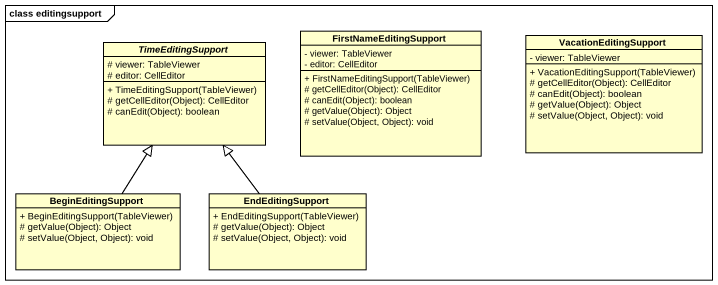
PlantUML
@startuml
mainframe class editingsupport
hide circle
hide empty members
skinparam classAttributeIconSize 0
abstract class TimeEditingSupport {
  # viewer: TableViewer
  # editor: CellEditor
  + TimeEditingSupport(TableViewer)
  # getCellEditor(Object): CellEditor
  # canEdit(Object): boolean
}
class FirstNameEditingSupport {
  - viewer: TableViewer
  - editor: CellEditor
  + FirstNameEditingSupport(TableViewer)
  # getCellEditor(Object): CellEditor
  # canEdit(Object): boolean
  # getValue(Object): Object
  # setValue(Object, Object): void
}
class VacationEditingSupport {
  - viewer: TableViewer
  + VacationEditingSupport(TableViewer)
  # getCellEditor(Object): CellEditor
  # canEdit(Object): boolean
  # getValue(Object): Object
  # setValue(Object, Object): void
}
class BeginEditingSupport {
  + BeginEditingSupport(TableViewer)
  # getValue(Object): Object
  # setValue(Object, Object): void
}
class EndEditingSupport {
  + EndEditingSupport(TableViewer)
  # getValue(Object): Object
  # setValue(Object, Object): void
}
BeginEditingSupport -up-|> TimeEditingSupport
EndEditingSupport -up-|> TimeEditingSupport
@enduml
